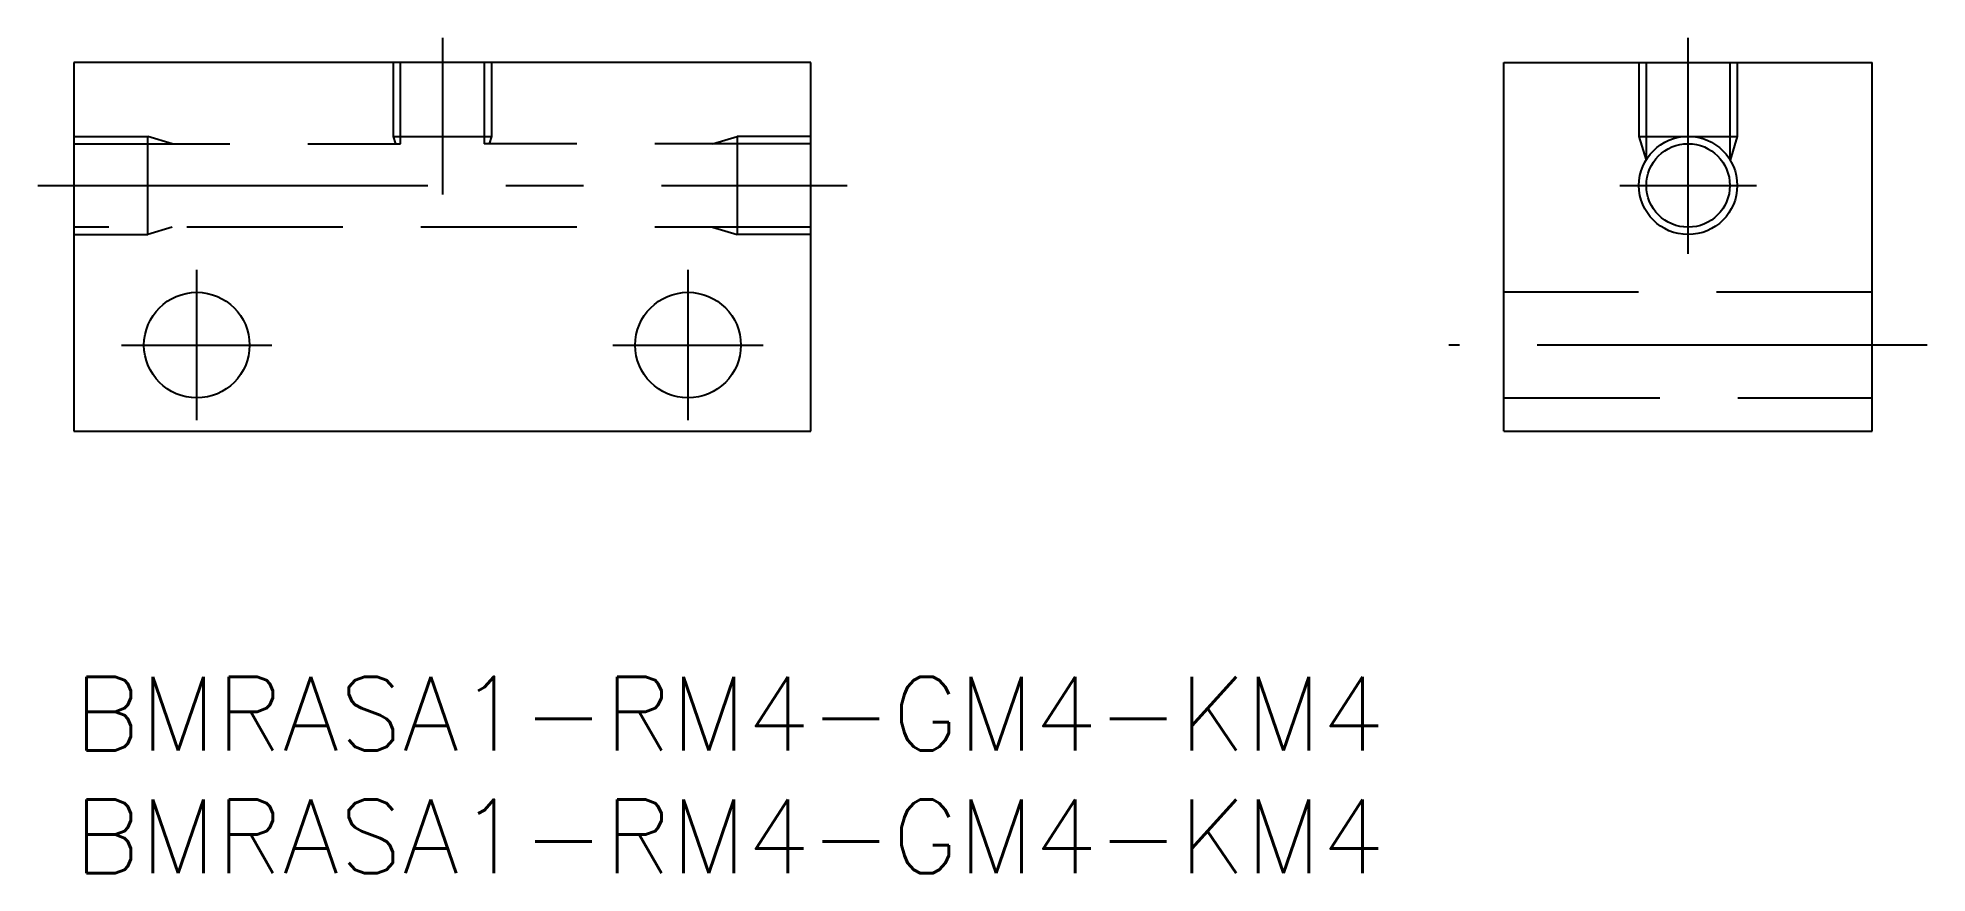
# Model space of a CAD drawing. Extents: x -1.5 to 75.5, y -8 to 26.
import ezdxf

# ---------------------------------------------------------------- set-up
doc = ezdxf.new("R2010")
doc.units = 0
doc.header["$LTSCALE"] = 0.5
doc.linetypes.add('CENTER', pattern=[50.8, 31.75, -6.35, 6.35, -6.35])
doc.linetypes.add('DASHED', pattern=[19.05, 12.7, -6.35])
for name, color, linetype in [('MSM_CENTER', 1, 'CENTER'), ('MSM_CONTINUOUS', 7, 'CONTINUOUS'), ('MSM_DASHED', 4, 'DASHED'), ('MSM_NARROW', 5, 'CONTINUOUS'), ('MSM_PART_NUMBER', 7, 'CONTINUOUS')]:
    doc.layers.add(name, color=color, linetype=linetype)
doc.styles.get("Standard").update_dxf_attribs({"font": 'txt.shx', "height": 2, "bigfont": 'bigfont.shx'})

# ---------------------------------------------------------------- blocks, each defined once
blk = doc.blocks.new('*U27')
at = {"layer": 'MSM_PART_NUMBER'}
blk.add_text('BMRASA1-RM4-GM4-KM4', height=3, dxfattribs=at).set_placement((0, -3))
blk = doc.blocks.new('*U28')
at = {"layer": 'MSM_PART_NUMBER'}
blk.add_text('BMRASA1-RM4-GM4-KM4', height=3, dxfattribs=at).set_placement((0, -8))

msp = doc.modelspace()

# ---------------------------------------------------------------- linework, layer by layer
at = {"layer": 'MSM_CENTER'}
for p, q in [((15, 26.012), (15, 19.631)), ((65.718, 17.216), (65.718, 26.012)), ((-1.474, 20), (31.474, 20)), ((62.934, 20), (68.502, 20)), ((5, 10.439), (5, 16.561)), ((25, 10.439), (25, 16.561)), ((1.939, 13.5), (8.061, 13.5)), ((21.939, 13.5), (28.061, 13.5)), ((75.454, 13.5), (55.982, 13.5))]:
    msp.add_line(p, q, dxfattribs=at)
at = {"layer": 'MSM_CONTINUOUS'}
for p, q in [((0, 25), (0, 10)), ((30, 25), (0, 25)), ((30, 10), (30, 25)), ((58.218, 10), (58.218, 25)), ((58.218, 25), (73.218, 25)), ((73.218, 10), (73.218, 25)), ((0, 10), (30, 10)), ((58.218, 10), (73.218, 10))]:
    msp.add_line(p, q, dxfattribs=at)
for centre, radius in [((65.718, 20), 1.7), ((5, 13.5), 2.15), ((25, 13.5), 2.15)]:
    msp.add_circle(centre, radius, dxfattribs=at)
at = {"layer": 'MSM_DASHED'}
for p, q in [((13, 25), (13, 22)), ((13.3, 21.7), (13.3, 25)), ((16.7, 25), (16.7, 21.7)), ((17, 25), (17, 22)), ((63.718, 25), (63.718, 22)), ((64.018, 21.054), (64.018, 25)), ((67.418, 25), (67.418, 21.054)), ((67.718, 25), (67.718, 22)), ((0, 22), (3, 22)), ((0, 21.7), (13.3, 21.7)), ((3, 18), (3, 22)), ((4, 21.7), (3, 22)), ((13, 22), (17, 22)), ((13, 22), (13.09, 21.7)), ((30, 21.7), (16.7, 21.7)), ((17, 22), (16.91, 21.7)), ((26, 21.7), (27, 22)), ((30, 22), (27, 22)), ((27, 22), (27, 18)), ((63.718, 22), (67.718, 22)), ((63.718, 22), (64.007, 21.036)), ((67.718, 22), (67.429, 21.036)), ((30, 18.3), (0, 18.3)), ((0, 18), (3, 18)), ((4, 18.3), (3, 18)), ((26, 18.3), (27, 18)), ((30, 18), (27, 18)), ((73.218, 15.65), (58.218, 15.65)), ((58.218, 11.35), (73.218, 11.35))]:
    msp.add_line(p, q, dxfattribs=at)
at = {"layer": 'MSM_NARROW'}
msp.add_circle((65.718, 20), 2, dxfattribs=at)

# ---------------------------------------------------------------- block references
at = {"layer": 'MSM_CONTINUOUS'}
for name in ['*U27', '*U28']:
    msp.add_blockref(name, (0, 0), dxfattribs=at)

doc.saveas('drawing.dxf')
